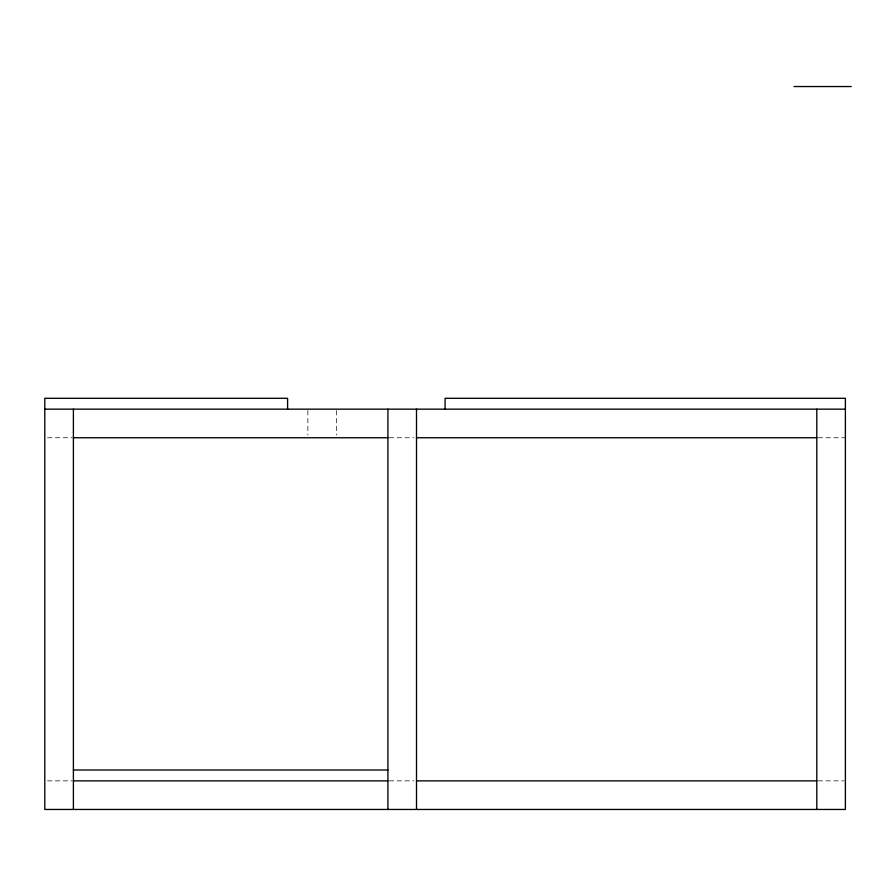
<?xml version="1.0" encoding="UTF-8"?>
<svg xmlns="http://www.w3.org/2000/svg" width="896" height="896" viewBox="0 0 896 896"><rect width="100%" height="100%" fill="white"/><g stroke="black" fill="none" stroke-linecap="round" stroke-linejoin="round"><path stroke-width="0.67" stroke-dasharray="4.48 3.36" d="M47.522 437.752L72.027 437.752M389.267 437.752L413.773 437.752M818.16 437.752L845.387 437.752M47.522 780.864L72.027 780.864M389.267 780.864L413.773 780.864M818.16 780.864L844.021 780.864M336.437 410.525L336.437 435.03M307.854 410.525L307.854 435.03"/><path stroke-width="1.34" d="M794.013 86.542L851.2 86.542M44.8 409.158L845.387 409.158M73.394 437.752L387.912 437.752M416.506 437.752L816.794 437.752M73.394 770L387.912 770M73.394 780.864L387.912 780.864M416.506 780.864L816.794 780.864M816.794 409.158L816.794 809.458M445.088 409.158L445.088 398.294L845.387 398.294L845.387 809.458L44.8 809.458L44.8 398.294L287.605 398.294L287.605 409.158M416.506 409.158L416.506 809.458M387.912 409.158L387.912 809.458M73.394 409.158L73.394 809.458"/></g></svg>
